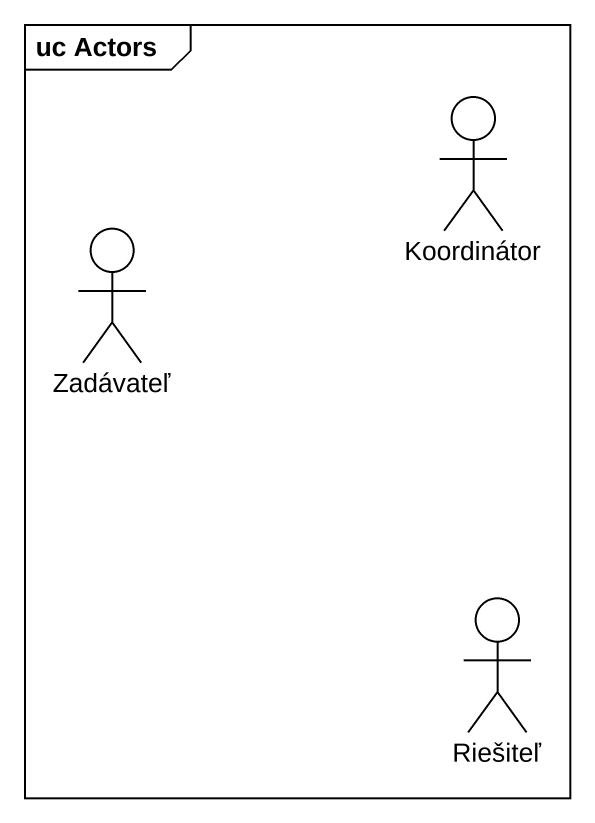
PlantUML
@startuml
mainframe uc Actors
actor Koordinátor
actor Zadávateľ
actor Riešiteľ
@enduml
